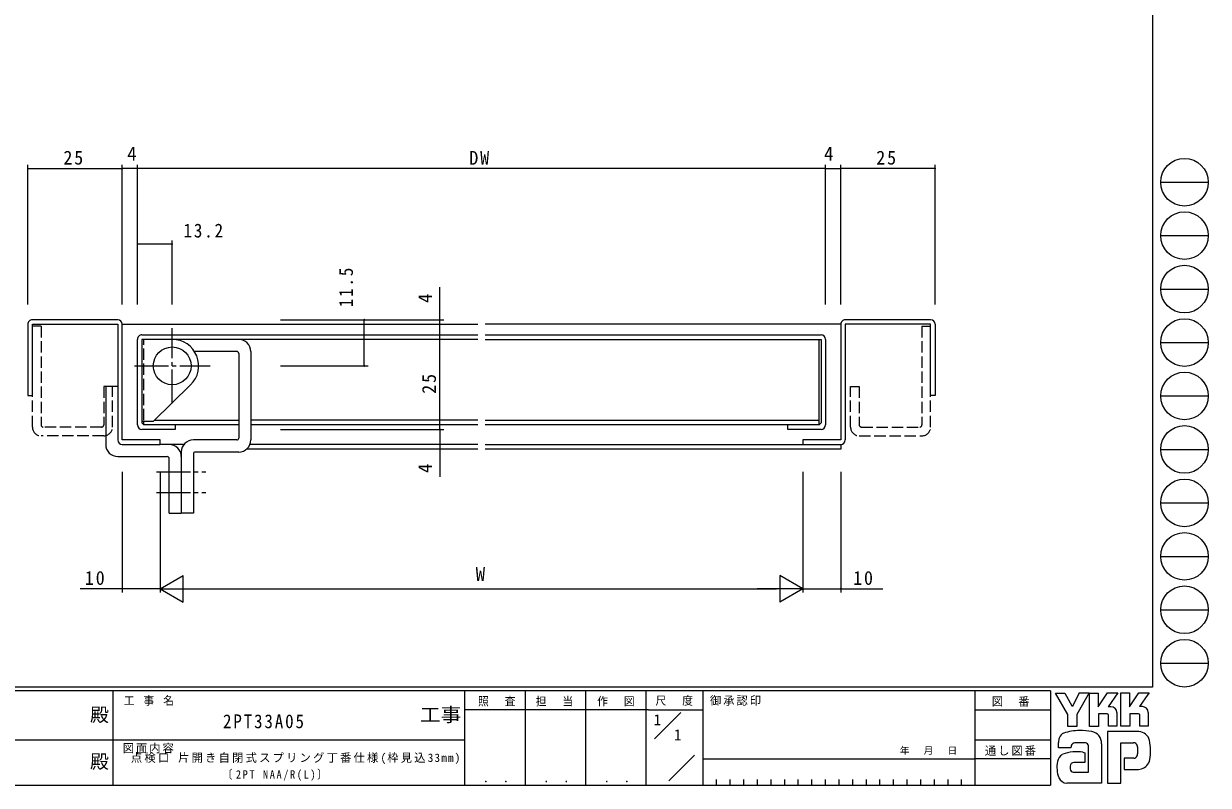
# Model space of a CAD drawing. Units: millimetres on the paper. Extents: x -297 to 270, y -210 to 193.
# Drawn here: x -43.6 to 269.7, y -210 to -8.5 of the extents above; entities that cross this region are included whole.
import ezdxf
from ezdxf.enums import TextEntityAlignment as Align

# ---------------------------------------------------------------- set-up
doc = ezdxf.new("R2010")
doc.units = ezdxf.units.MM
doc.linetypes.add('CHAIN2', pattern=[12, 9, -1, 1, -1])
doc.linetypes.add('DASHED3', pattern=[4, 3, -1])
for name, color, linetype, lineweight in [('0-1_USER1', 7, 'Continuous', 9), ('0-3_YKK_11', 7, 'Continuous', 9), ('0-4_YKK_12', 2, 'Continuous', 9), ('0-5_YSS_K', 4, 'DASHED3', 9), ('0-7_YKK_D', 6, 'Continuous', 9)]:
    doc.layers.add(name, color=color, linetype=linetype, lineweight=lineweight)
doc.layers.add('0-2_YKK_ZWAK', color=7, linetype='Continuous')
doc.styles.add('ＭＳ ゴシック', font='')
doc.styles.get('ＭＳ ゴシック').set_extended_font_data('MS Gothic')

msp = doc.modelspace()

# ---------------------------------------------------------------- linework, layer by layer
at = {"layer": '0-1_USER1'}
for p, q in [((255, 191), (255, -184)), ((257.126, -50.44), (269.726, -50.44)), ((257.126, -64.58), (269.726, -64.58)), ((257.126, -78.72), (269.726, -78.72)), ((257.126, -92.86), (269.726, -92.86)), ((257.126, -107), (269.726, -107)), ((257.126, -121.14), (269.726, -121.14)), ((257.126, -135.28), (269.726, -135.28)), ((257.126, -149.42), (269.726, -149.42)), ((257.126, -163.56), (269.726, -163.56)), ((257.126, -177.7), (269.726, -177.7)), ((255, -184), (-295, -184)), ((228, -185), (-295, -185)), ((-20, -185), (-20, -210)), ((73, -185), (73, -210)), ((89, -185), (89, -210)), ((105, -185), (105, -210)), ((121, -185), (121, -210)), ((136, -185), (136, -210)), ((208, -185), (208, -210)), ((228, -185), (228, -210)), ((229.312, -185.647), (231.822, -185.647)), ((232.594, -191.285), (229.312, -185.647)), ((235.597, -185.57), (233.772, -189.122)), ((238.328, -194.451), (238.328, -185.589)), ((246.553, -185.512), (248.889, -185.512)), ((246.553, -194.374), (246.553, -185.512)), ((251.341, -185.512), (254.044, -185.512)), ((253.774, -185.975), (251.544, -189.161)), ((254.044, -185.512), (253.774, -185.975)), ((121.703, -189.999), (73, -189.999)), ((121.703, -189.999), (136, -189.999)), ((123.264, -197.669), (130.188, -190.745)), ((208, -190), (228, -190)), ((243.985, -189.219), (243.243, -189.219)), ((245.53, -190.763), (245.53, -194.393)), ((248.986, -191.111), (248.986, -194.374)), ((251.264, -191.111), (248.986, -191.111)), ((251.573, -191.227), (251.264, -191.111)), ((252.286, -189.161), (251.544, -189.161)), ((253.832, -190.763), (253.832, -194.354)), ((242.981, -191.13), (240.703, -191.13)), ((251.573, -194.354), (251.573, -191.227)), ((251.303, -195.783), (243.02, -195.783)), ((243.02, -195.783), (243.02, -209.433)), ((248.986, -194.374), (246.553, -194.374)), ((251.573, -194.318), (251.609, -194.354)), ((253.832, -194.354), (251.573, -194.354)), ((-111, -197.999), (-19, -197.999)), ((-19, -197.999), (73, -197.999)), ((208, -197.999), (228, -197.999)), ((230.084, -200.05), (230.084, -198.672)), ((233.405, -200.05), (230.084, -200.05)), ((237.247, -198.718), (234.606, -198.768)), ((238.019, -206.479), (238.019, -199.529)), ((241.514, -198.988), (241.514, -209.414)), ((246.611, -198.756), (249.932, -198.756)), ((246.611, -209.433), (246.611, -198.756)), ((250.981, -199.826), (250.994, -201.708)), ((127.052, -208.818), (133.854, -202.015)), ((136, -203), (208, -203)), ((228, -202.999), (208, -202.999)), ((247.48, -202.849), (247.48, -205.803)), ((250.009, -202.849), (247.48, -202.849)), ((234.004, -206.479), (238.019, -206.479)), ((237.054, -203.95), (234.201, -203.953)), ((237.71, -206.479), (237.962, -206.479)), ((238.019, -206.478), (238.02, -206.479)), ((247.48, -205.803), (251.283, -205.803)), ((251.283, -205.803), (252.055, -205.63)), ((139.6, -208.5), (139.6, -210)), ((143.2, -208.5), (143.2, -210)), ((146.8, -208.5), (146.8, -210)), ((150.4, -208.5), (150.4, -210)), ((154, -208.5), (154, -210)), ((157.6, -208.5), (157.6, -210)), ((161.2, -208.5), (161.2, -210)), ((164.8, -208.5), (164.8, -210)), ((168.4, -208.5), (168.4, -210)), ((172, -208.5), (172, -210)), ((175.6, -208.5), (175.6, -210)), ((179.2, -208.5), (179.2, -210)), ((182.8, -208.5), (182.8, -210)), ((186.4, -208.5), (186.4, -210)), ((190, -208.5), (190, -210)), ((193.6, -208.5), (193.6, -210)), ((197.2, -208.5), (197.2, -210)), ((200.8, -208.5), (200.8, -210)), ((204.4, -208.5), (204.4, -210)), ((233.405, -209.472), (232.343, -209.472)), ((241.282, -209.452), (233.405, -209.472)), ((241.514, -209.414), (241.282, -209.452)), ((-295, -210), (228, -210))]:
    msp.add_line(p, q, dxfattribs=at)
for points in [[(231.822, -185.647), (233.617, -189.006), (233.772, -189.122)], [(235.597, -185.57), (238.187, -185.57), (234.95, -191.304)], [(238.328, -185.589), (240.626, -185.589), (240.626, -189.231), (243.039, -185.551)], [(243.039, -185.551), (245.771, -185.551), (243.243, -189.219)], [(248.889, -185.512), (248.889, -189.22), (251.341, -185.512)], [(234.95, -191.304), (234.95, -194.47), (232.594, -194.47), (232.594, -191.285)], [(240.703, -191.13), (240.703, -194.451), (238.328, -194.451)], [(245.53, -194.393), (243.29, -194.393), (243.29, -191.246), (242.981, -191.13)], [(236.552, -201.266), (237.054, -201.382), (237.054, -203.95)], [(243.02, -209.433), (246.051, -209.433), (246.611, -209.433)]]:
    msp.add_lwpolyline(points, dxfattribs=at)
for centre in [(263.426, -50.44), (263.426, -64.58), (263.426, -78.72), (263.426, -92.86), (263.426, -107), (263.426, -121.14), (263.426, -135.28), (263.426, -149.42), (263.426, -163.56), (263.426, -177.7)]:
    msp.add_circle(centre, 6.3, dxfattribs=at)
for centre, radius, start, end in [((243.985, -190.763), 1.545, 0.00165, 89.99603), ((252.286, -190.706), 1.545, 0.00165, 89.99603), ((233.685, -198.69), 3.598, 158.41083, 179.71774), ((232.005, -197.897), 1.746, 109.02126, 161.51263), ((235.659, -208.144), 12.629, 89.89165, 109.30847), ((236.03, -210.331), 14.82, 78.78009, 91.46938), ((238.379, -198.926), 3.178, 40.66422, 80.31693), ((238.221, -198.918), 3.294, 358.78058, 38.76563), ((251.194, -198.886), 3.101, 14.44571, 87.08746), ((234.911, -200.005), 1.507, 138.46381, 181.71359), ((234.511, -199.979), 1.215, 85.50551, 126.78038), ((236.897, -199.824), 1.161, 14.75519, 72.44994), ((250.046, -199.628), 0.878, 16.43123, 96.91661), ((248.379, -200.148), 2.624, 4.93422, 17.03551), ((239.547, -200.848), 14.9, 350.99026, 10.67624), ((232.591, -204.234), 2.792, 121.8271, 169.08475), ((234.8, -210.61), 9.506, 79.38097, 112.05824), ((250.01, -201.917), 0.933, 269.95467, 342.90144), ((248.364, -201.458), 2.64, 343.6902, 354.75362), ((251.239, -202.675), 3.065, 285.4429, 349.90448), ((237.606, -205.282), 7.916, 168.76372, 199.80078), ((234.844, -205.234), 1.692, 171.08202, 216.71922), ((234.207, -204.985), 1.032, 90.33952, 178.03638), ((234.179, -205.404), 1.09, 230.97279, 260.7549), ((232.6, -206.745), 2.731, 207.31435, 263.59464)]:
    msp.add_arc(centre, radius, start, end, dxfattribs=at)
at = {"layer": '0-3_YKK_11'}
for p, q in [((-18.708, -86.827), (-41.308, -86.827)), ((196.292, -86.827), (173.692, -86.827)), ((-42.508, -88.027), (-42.508, -106.827)), ((-41.308, -88.027), (-18.708, -88.027)), ((-41.308, -106.827), (-41.308, -88.027)), ((-18.708, -88.027), (-18.708, -114.727)), ((-17.508, -118.627), (-17.508, -88.027)), ((-12.308, -90.827), (76.492, -90.827)), ((78.492, -90.827), (167.292, -90.827)), ((172.492, -88.027), (172.492, -118.627)), ((196.292, -88.027), (173.692, -88.027)), ((173.692, -88.027), (173.692, -114.727)), ((196.292, -106.827), (196.292, -88.027)), ((197.492, -88.027), (197.492, -106.827)), ((-13.508, -114.627), (-13.508, -92.027)), ((-12.308, -92.027), (-12.308, -114.127)), ((76.492, -92.027), (-12.308, -92.027)), ((78.492, -92.027), (167.292, -92.027)), ((166.792, -114.627), (166.792, -92.027)), ((167.292, -92.027), (167.292, -114.127)), ((168.492, -92.027), (168.492, -114.627)), ((-42.508, -106.827), (-41.308, -106.827)), ((197.492, -106.827), (196.292, -106.827)), ((-18.708, -114.727), (-18.708, -118.627)), ((-3.808, -115.827), (-12.308, -115.827)), ((-3.808, -114.627), (-11.808, -114.627)), ((-9.09, -113.427), (-3.808, -113.427)), ((-3.808, -113.427), (-3.308, -113.427)), ((-3.308, -114.627), (-3.808, -114.627)), ((-3.308, -113.427), (13.292, -113.427)), ((13.292, -114.627), (-3.308, -114.627)), ((76.492, -113.427), (16.492, -113.427)), ((76.492, -114.627), (16.492, -114.627)), ((78.492, -113.427), (158.492, -113.427)), ((158.492, -114.627), (78.492, -114.627)), ((158.492, -113.427), (166.792, -113.427)), ((158.492, -115.827), (158.492, -114.627)), ((166.792, -114.627), (158.492, -114.627)), ((167.292, -115.827), (158.492, -115.827)), ((167.292, -114.127), (166.792, -114.627)), ((173.692, -114.727), (173.692, -118.627)), ((-7.508, -118.627), (-17.508, -118.627)), ((162.492, -118.627), (162.492, -119.827)), ((172.492, -118.627), (162.492, -118.627)), ((-17.508, -119.827), (-7.508, -119.827)), ((76.492, -121.027), (15.408, -121.027)), ((76.492, -119.827), (16.258, -119.827)), ((78.492, -119.827), (172.492, -119.827)), ((172.492, -121.027), (78.492, -121.027)), ((172.492, -119.827), (172.492, -121.027))]:
    msp.add_line(p, q, dxfattribs=at)
for points in [[(-12.308, -114.127), (-11.808, -114.627), (-11.808, -113.627)], [(-3.508, -114.627), (-3.508, -115.827), (-3.808, -115.827)], [(-1.206, -119.827), (-7.508, -119.827), (-7.508, -118.627)]]:
    msp.add_lwpolyline(points, dxfattribs=at)
for centre, start, end in [((-41.308, -88.027), 89.99997, 180.00002), ((-18.708, -88.027), 0, 89.99997), ((173.692, -88.027), 89.99997, 180.00002), ((196.292, -88.027), 0, 89.99997), ((-12.308, -92.027), 89.99997, 180.00002), ((167.292, -92.027), 0, 89.99997), ((-12.308, -114.627), 180.00002, 270), ((167.292, -114.627), 270, 0), ((-17.508, -118.627), 180.00002, 270), ((172.492, -118.627), 270, 0)]:
    msp.add_arc(centre, 1.2, start, end, dxfattribs=at)
at = {"layer": '0-4_YKK_12'}
for p, q in [((-17.508, -88.027), (76.492, -88.027)), ((172.492, -88.027), (78.492, -88.027))]:
    msp.add_line(p, q, dxfattribs=at)
at = {"layer": '0-5_YSS_K'}
for p, q in [((-39.008, -88.527), (-41.308, -88.527)), ((-41.308, -115.227), (-41.308, -88.527)), ((-39.008, -88.527), (-39.008, -114.627)), ((193.992, -88.527), (196.292, -88.527)), ((193.992, -88.527), (193.992, -114.627)), ((196.292, -115.227), (196.292, -88.527)), ((-11.808, -113.427), (-11.808, -92.027)), ((-20.108, -104.527), (-22.408, -104.527)), ((-22.408, -104.527), (-22.408, -114.627)), ((-20.108, -115.227), (-20.108, -104.527)), ((175.092, -115.227), (175.092, -104.527)), ((-23.008, -115.227), (-38.408, -115.227)), ((177.992, -115.227), (193.392, -115.227)), ((-22.408, -117.527), (-39.008, -117.527)), ((177.392, -117.527), (193.992, -117.527))]:
    msp.add_line(p, q, dxfattribs=at)
at = {"layer": '0-5_YSS_K', "linetype": 'CHAIN2'}
for p, q in [((-4.308, -109.027), (-4.308, -89.027)), ((-14.308, -99.027), (5.692, -99.027)), ((-8.452, -127.027), (4.562, -127.027)), ((-8.452, -132.527), (4.562, -132.527))]:
    msp.add_line(p, q, dxfattribs=at)
at = {"layer": '0-5_YSS_K', "linetype": 'Continuous'}
for p, q in [((12.792, -95.227), (1.571, -95.227)), ((13.292, -95.727), (13.292, -118.127)), ((16.492, -95.227), (16.492, -118.627)), ((-18.708, -104.527), (-21.908, -104.527)), ((-21.908, -104.527), (-21.908, -119.827)), ((-9.296, -113.627), (0.568, -104.049)), ((-12.308, -113.627), (-9.296, -113.627)), ((12.792, -118.627), (1.292, -118.627)), ((-1.908, -121.827), (-1.908, -123.027)), ((13.292, -121.827), (1.792, -121.827)), ((-18.708, -123.027), (-5.608, -123.027)), ((-5.108, -138.027), (-5.108, -123.527)), ((-1.908, -123.027), (-1.908, -138.027)), ((1.292, -122.327), (1.292, -138.027)), ((-5.108, -138.027), (-1.908, -138.027)), ((1.292, -138.027), (-1.908, -138.027))]:
    msp.add_line(p, q, dxfattribs=at)
at = {"layer": '0-5_YSS_K'}
msp.add_lwpolyline([(175.092, -104.527), (177.392, -104.527), (177.392, -114.627)], dxfattribs=at)
at = {"layer": '0-5_YSS_K', "linetype": 'Continuous'}
msp.add_circle((-4.308, -99.027), 5, dxfattribs=at)
for centre, radius, start, end in [((-4.308, -99.027), 7, 314.15791, 90), ((13.292, -95.227), 3.2, 0, 90), ((12.792, -95.727), 0.5, 0, 90), ((1.292, -121.827), 3.2, 90, 180), ((12.792, -118.127), 0.5, 270, 0), ((13.292, -118.627), 3.2, 270, 0), ((-18.708, -119.827), 3.2, 180, 270), ((-5.108, -123.027), 3.2, 0, 90), ((1.792, -122.327), 0.5, 90, 180), ((-5.608, -123.527), 0.5, 0, 90)]:
    msp.add_arc(centre, radius, start, end, dxfattribs=at)
at = {"layer": '0-5_YSS_K'}
for centre, radius, start, end in [((-39.008, -115.227), 2.3, 180, 270), ((-38.408, -114.627), 0.6, 180, 270), ((-23.008, -114.627), 0.6, 270, 0), ((-22.408, -115.227), 2.3, 270, 0), ((177.392, -115.227), 2.3, 180, 270), ((177.992, -114.627), 0.6, 180, 270), ((193.392, -114.627), 0.6, 270, 0), ((193.992, -115.227), 2.3, 270, 0)]:
    msp.add_arc(centre, radius, start, end, dxfattribs=at)
at = {"layer": '0-7_YKK_D'}
for p, q in [((-42.508, -82.827), (-42.508, -45.827)), ((-42.508, -46.827), (-17.508, -46.827)), ((-17.508, -82.827), (-17.508, -45.827)), ((-13.508, -46.827), (-17.508, -46.827)), ((-13.508, -82.827), (-13.508, -45.827)), ((-13.508, -82.827), (-13.508, -45.827)), ((168.492, -46.827), (-13.508, -46.827)), ((168.492, -82.827), (168.492, -45.827)), ((168.492, -82.827), (168.492, -45.827)), ((168.492, -46.827), (172.492, -46.827)), ((172.492, -82.827), (172.492, -45.827)), ((197.492, -46.827), (172.492, -46.827)), ((197.492, -82.827), (197.492, -45.827)), ((-4.308, -66.827), (-13.508, -66.827)), ((-4.308, -82.827), (-4.308, -65.827)), ((66.492, -86.827), (66.492, -78.227)), ((24.335, -86.827), (67.492, -86.827)), ((46.492, -99.027), (46.492, -86.827)), ((66.492, -90.827), (66.492, -86.827)), ((66.492, -115.827), (66.492, -90.827)), ((24.335, -99.027), (47.492, -99.027)), ((24.335, -115.827), (67.492, -115.827)), ((66.492, -115.827), (66.492, -119.827)), ((66.492, -119.827), (66.492, -128.427)), ((-17.508, -127.027), (-17.508, -159.027)), ((-7.508, -127.027), (-7.508, -159.027)), ((-7.508, -127.027), (-7.508, -159.027)), ((162.492, -127.027), (162.492, -159.027)), ((162.492, -127.027), (162.492, -159.027)), ((172.492, -127.027), (172.492, -159.027)), ((-7.508, -158.027), (-1.446, -154.527)), ((-1.446, -161.527), (-1.446, -154.527)), ((-17.508, -158.027), (-28.628, -158.027)), ((-7.508, -158.027), (-17.508, -158.027)), ((-7.508, -158.027), (4.616, -158.027)), ((-7.508, -158.027), (-1.446, -161.527)), ((-0.508, -158.027), (155.492, -158.027)), ((162.492, -158.027), (150.367, -158.027)), ((162.492, -158.027), (156.43, -161.527)), ((162.492, -158.027), (172.492, -158.027)), ((172.492, -158.027), (183.612, -158.027))]:
    msp.add_line(p, q, dxfattribs=at)
msp.add_lwpolyline([(162.492, -158.027), (156.43, -154.527), (156.43, -161.527)], dxfattribs=at)
for centre, start, end in [((-42.508, -46.827), 0, 180), ((-42.508, -46.827), 180, 0), ((-17.508, -46.827), 0, 180), ((-17.508, -46.827), 0, 180), ((-17.508, -46.827), 180, 0), ((-17.508, -46.827), 180, 0), ((-13.508, -46.827), 0, 180), ((-13.508, -46.827), 0, 180), ((-13.508, -46.827), 180, 0), ((-13.508, -46.827), 180, 0), ((168.492, -46.827), 0, 180), ((168.492, -46.827), 0, 180), ((168.492, -46.827), 180, 0), ((168.492, -46.827), 180, 0), ((172.492, -46.827), 0, 180), ((172.492, -46.827), 0, 180), ((172.492, -46.827), 180, 0), ((172.492, -46.827), 180, 0), ((197.492, -46.827), 0, 180), ((197.492, -46.827), 180, 0), ((-13.508, -66.827), 0, 180), ((-13.508, -66.827), 180, 0), ((-4.308, -66.827), 0, 180), ((-4.308, -66.827), 180, 0), ((46.492, -86.827), 90, 270), ((46.492, -86.827), 270, 90), ((66.492, -86.827), 90, 270), ((66.492, -86.827), 270, 90), ((66.492, -90.827), 90, 270), ((66.492, -90.827), 90, 270), ((66.492, -90.827), 270, 90), ((66.492, -90.827), 270, 90), ((46.492, -99.027), 90, 270), ((46.492, -99.027), 270, 90), ((66.492, -115.827), 90, 270), ((66.492, -115.827), 90, 270), ((66.492, -115.827), 270, 90), ((66.492, -115.827), 270, 90), ((66.492, -119.827), 90, 270), ((66.492, -119.827), 270, 90), ((-17.508, -158.027), 0, 180), ((-17.508, -158.027), 180, 0), ((172.492, -158.027), 0, 180), ((172.492, -158.027), 180, 0)]:
    msp.add_arc(centre, 0.106, start, end, dxfattribs=at)

# ---------------------------------------------------------------- texts
at = {"layer": '0-1_USER1', "color": 3, "style": 'ＭＳ ゴシック'}
for p in [(-26.058, -194.254), (-26.058, -206.627)]:
    msp.add_text('殿', height=3.666, dxfattribs=at).set_placement(p, align=Align.BOTTOM_LEFT)
at = {"layer": '0-1_USER1', "color": 3, "style": 'ＭＳ ゴシック', "width": 1.1}
msp.add_text('工事', height=3.666, dxfattribs=at).set_placement((61.165, -194.254), align=Align.BOTTOM_LEFT)
at = {"layer": '0-1_USER1', "color": 4, "style": 'ＭＳ ゴシック'}
msp.add_text('年   月   日', height=1.833, dxfattribs=at).set_placement((188.126, -202.264), align=Align.BOTTOM_LEFT)
at = {"layer": '0-1_USER1', "char_height": 2.199, "attachment_point": 7, "style": 'ＭＳ ゴシック'}
for s, insert in [('\\T1.22;\\W0.95;工\\~事\\~名', (-17.134, -188.952)), ('\\T1.24;\\W0.95;照\\~\\~査', (76.564, -189.129)), ('\\T1.24;\\W0.95;担\\~\\~当', (91.825, -189.129)), ('\\T1.24;\\W0.95;作\\~\\~図', (108.086, -189.116)), ('\\T1.24;\\W0.95;尺\\~\\~度', (123.509, -188.955)), ('\\T1.17;御承認印', (137.905, -188.952)), ('\\T1.17;図\u3000番', (212.427, -189.187)), ('\\T1.17;図面内容', (-17.416, -201.534)), ('\\T1.17;通し図番', (210.628, -202.203)), ('\\T1.24;\\W0.95;\\~．\\~．', (76.182, -209.247)), ('\\T1.24;\\W0.95;\\~．\\~．', (92.182, -209.247)), ('\\T1.24;\\W0.95;\\~．\\~．', (108.182, -209.247))]:
    msp.add_mtext(s, dxfattribs=dict(at, insert=insert))
at = {"layer": '0-2_YKK_ZWAK', "style": 'ＭＳ ゴシック'}
for p in [(123, -194.999), (128.381, -198.999)]:
    msp.add_text('1', height=2.933, dxfattribs=at).set_placement(p, align=Align.BOTTOM_LEFT)
at = {"layer": '0-2_YKK_ZWAK', "color": 3, "insert": (9.123, -194.946), "char_height": 3.666, "attachment_point": 7, "style": 'ＭＳ ゴシック'}
msp.add_mtext('\\T1.22;\\W0.9;2PT33A05', dxfattribs=at)
at = {"layer": '0-2_YKK_ZWAK', "char_height": 2.199, "attachment_point": 7, "style": 'ＭＳ ゴシック'}
for s, insert in [('\\T1.19;点検口\\~片開き自閉式スプリング丁番仕様(枠見込33mm)', (-15.246, -204.392)), ('\\T1.33;\\W0.9;〔2PT\\~NAA/R(L)〕', (8.955, -208.803))]:
    msp.add_mtext(s, dxfattribs=dict(at, insert=insert))
at = {"layer": '0-7_YKK_D', "color": 3, "style": 'ＭＳ ゴシック'}
for s, p in [('4', (-16.205, -45.827)), ('4', (168.095, -45.827)), ('W', (75.957, -157.027))]:
    msp.add_text(s, height=3.666, dxfattribs=at).set_placement(p, align=Align.BOTTOM_LEFT)
for p in [(65.492, -82.374), (65.492, -127.374)]:
    msp.add_text('4', height=3.666, rotation=90, dxfattribs=at).set_placement(p, align=Align.BOTTOM_LEFT)
at = {"layer": '0-7_YKK_D', "color": 3, "char_height": 3.666, "attachment_point": 7, "style": 'ＭＳ ゴシック'}
for s, insert in [('\\T1.21;\\W0.95;25', (-33.09, -45.827)), ('\\T1.21;\\W0.95;DW', (74.276, -45.827)), ('\\T1.21;\\W0.95;25', (181.91, -45.827)), ('\\T1.22;\\W0.9;13.2', (-1.32, -65.118)), ('\\T1.21;\\W0.95;10', (-27.41, -157.027)), ('\\T1.21;\\W0.95;10', (175.79, -157.027))]:
    msp.add_mtext(s, dxfattribs=dict(at, insert=insert))
at = {"layer": '0-7_YKK_D', "color": 3, "char_height": 3.666, "attachment_point": 7, "rotation": 90, "style": 'ＭＳ ゴシック'}
for s, insert in [('\\T1.22;\\W0.9;11.5', (43.541, -83.511)), ('\\T1.21;\\W0.95;25', (65.492, -106.409))]:
    msp.add_mtext(s, dxfattribs=dict(at, insert=insert))

doc.saveas('drawing.dxf')
